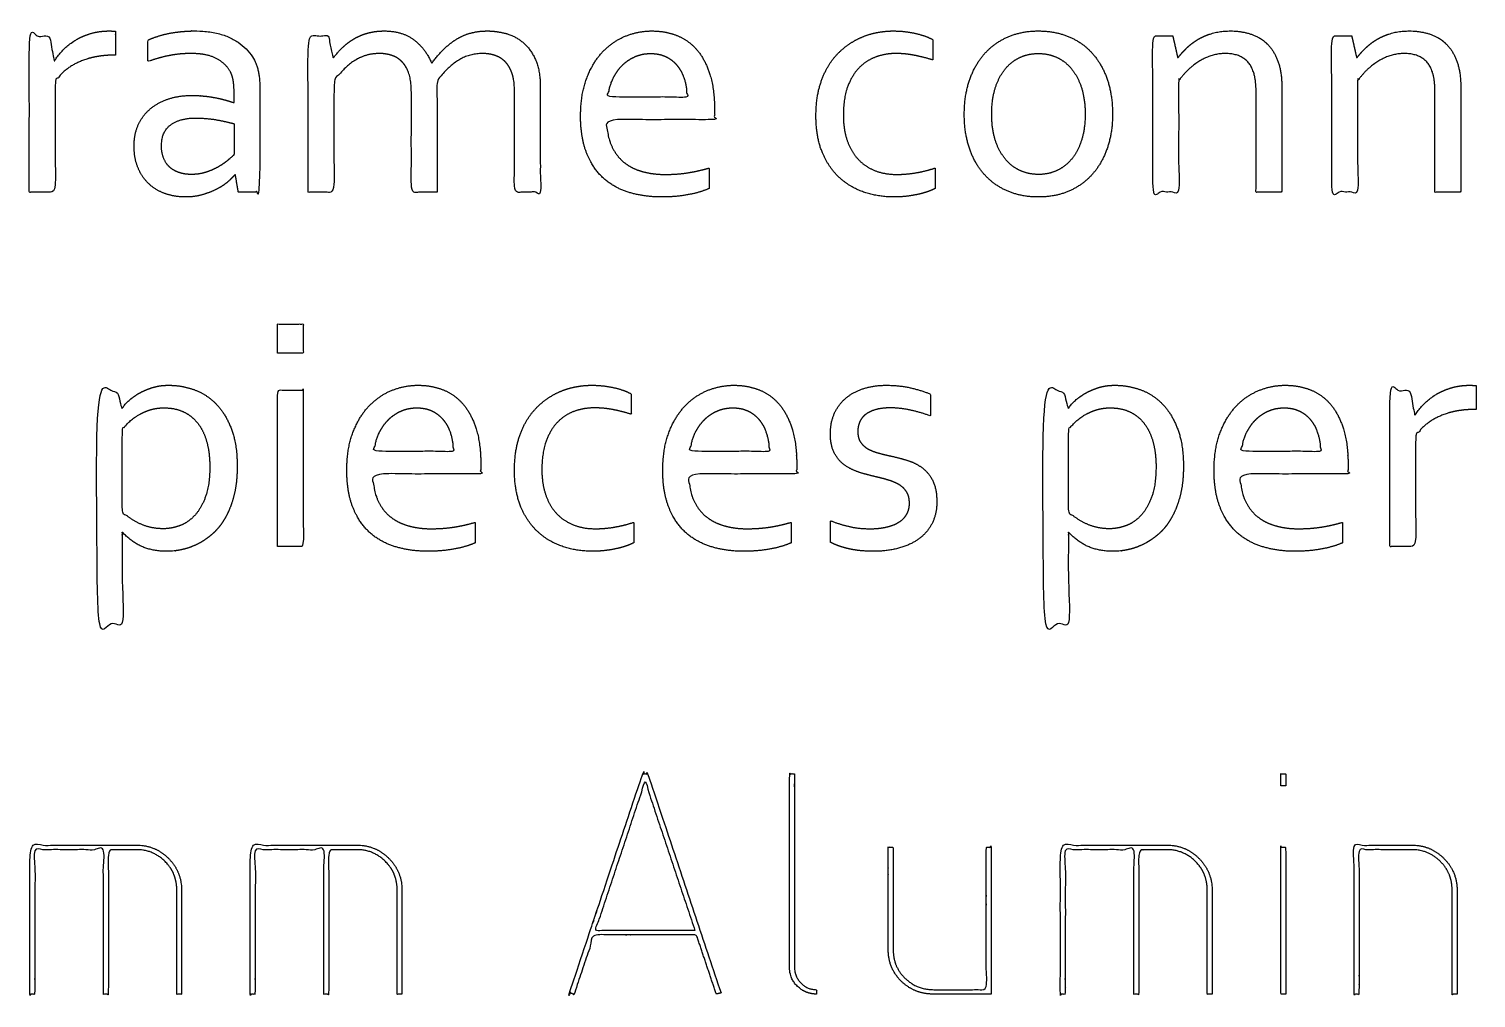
# Model space of a CAD drawing. Header units: millimetres. Extents: x -388 to 1851, y -1222 to 558.
# Drawn here: x 667 to 992.3, y -1015.3 to -797.5 of the extents above; entities that cross this region are included whole.
import ezdxf

# ---------------------------------------------------------------- set-up
doc = ezdxf.new("R2010")
doc.units = ezdxf.units.MM
doc.header["$MEASUREMENT"] = 0
doc.layers.add('LAYER 01', color=1, linetype='Continuous')

msp = doc.modelspace()

# ---------------------------------------------------------------- linework, layer by layer
at = {"layer": 'LAYER 01'}
for points, knots in [([(686.49, -803.37, 7.09), (686.49, -800.69, 7.09), (686.49, -798.01, 7.09), (686.2, -797.97, 7.09), (685.81, -797.95, 7.09), (685.42, -797.93, 7.09), (685.05, -797.93, 7.09), (683, -797.93, 7.09), (681.14, -798.44, 7.09), (679.28, -798.96, 7.09), (677.72, -799.87, 7.09), (676.16, -800.77, 7.09), (674.92, -801.99, 7.09), (673.67, -803.2, 7.09), (672.82, -804.61, 7.09), (672.77, -804.61, 7.09), (672.71, -804.61, 7.09), (672.15, -801.81, 7.09), (671.59, -799.02, 7.09), (669.35, -799.02, 7.09), (667.1, -799.02, 7.09), (667.1, -816.59, 7.09), (667.1, -834.16, 7.09), (670, -834.16, 7.09), (672.9, -834.16, 7.09), (672.9, -821.79, 7.09), (672.9, -809.42, 7.09), (673.83, -807.89, 7.09), (675.22, -806.77, 7.09), (676.61, -805.65, 7.09), (678.34, -804.88, 7.09), (680.07, -804.11, 7.09), (682.04, -803.74, 7.09), (684.01, -803.37, 7.09), (686.05, -803.37, 7.09), (686.27, -803.37, 7.09), (686.49, -803.37, 7.09)], [-18, -18, -18, -17, -17, -16, -16, -15, -15, -14, -14, -13, -13, -12, -12, -11, -11, -10, -10, -9, -9, -8, -8, -7, -7, -6, -6, -5, -5, -4, -4, -3, -3, -2, -2, -1, -1, 0, 0, 0]), ([(713.43, -830.26, 7.09), (713.75, -832.21, 7.09), (714.07, -834.16, 7.09), (716.49, -834.16, 7.09), (718.91, -834.16, 7.09), (718.91, -822.38, 7.09), (718.91, -810.6, 7.09), (718.91, -808.89, 7.09), (718.67, -807.46, 7.09), (718.43, -806.03, 7.09), (717.87, -804.84, 7.09), (716.37, -801.72, 7.09), (712.96, -799.83, 7.09), (709.55, -797.93, 7.09), (704.2, -797.93, 7.09), (702.71, -797.93, 7.09), (701.22, -798.08, 7.09), (699.74, -798.23, 7.09), (698.4, -798.5, 7.09), (697.07, -798.78, 7.09), (695.86, -799.17, 7.09), (694.65, -799.56, 7.09), (693.76, -800, 7.09), (693.76, -802.41, 7.09), (693.76, -804.82, 7.09), (696.1, -803.96, 7.09), (698.46, -803.48, 7.09), (700.81, -803, 7.09), (703.49, -803, 7.09), (707.1, -803, 7.09), (709.22, -804.16, 7.09), (711.33, -805.32, 7.09), (712.29, -807.09, 7.09), (712.74, -807.94, 7.09), (712.93, -809.04, 7.09), (713.12, -810.14, 7.09), (713.12, -811.58, 7.09), (713.12, -812.8, 7.09), (713.12, -814.03, 7.09), (713.04, -814.03, 7.09), (712.97, -814.03, 7.09), (711.14, -813.36, 7.09), (708.79, -812.91, 7.09), (706.45, -812.46, 7.09), (703.69, -812.42, 7.09), (700.79, -812.42, 7.09), (698.38, -813.21, 7.09), (695.98, -814, 7.09), (694.27, -815.46, 7.09), (692.55, -816.92, 7.09), (691.6, -819.02, 7.09), (690.65, -821.12, 7.09), (690.65, -823.78, 7.09), (690.65, -826.48, 7.09), (691.51, -828.62, 7.09), (692.37, -830.76, 7.09), (693.92, -832.24, 7.09), (695.46, -833.72, 7.09), (697.61, -834.48, 7.09), (699.75, -835.25, 7.09), (702.32, -835.25, 7.09), (704.22, -835.25, 7.09), (705.9, -834.77, 7.09), (707.58, -834.29, 7.09), (708.99, -833.6, 7.09), (710.41, -832.9, 7.09), (711.49, -832.03, 7.09), (712.57, -831.15, 7.09), (713.29, -830.26, 7.09), (713.36, -830.26, 7.09), (713.43, -830.26, 7.09)], [-35, -35, -35, -34, -34, -33, -33, -32, -32, -31, -31, -30, -30, -29, -29, -28, -28, -27, -27, -26, -26, -25, -25, -24, -24, -23, -23, -22, -22, -21, -21, -20, -20, -19, -19, -18, -18, -17, -17, -16, -16, -15, -15, -14, -14, -13, -13, -12, -12, -11, -11, -10, -10, -9, -9, -8, -8, -7, -7, -6, -6, -5, -5, -4, -4, -3, -3, -2, -2, -1, -1, 0, 0, 0]), ([(758.77, -834.16, 7.09), (758.77, -821.68, 7.09), (758.77, -809.19, 7.09), (760.78, -806.3, 7.09), (763.33, -804.65, 7.09), (765.88, -803, 7.09), (768.97, -803, 7.09), (770.61, -803, 7.09), (771.93, -803.49, 7.09), (773.26, -803.97, 7.09), (774.2, -805, 7.09), (775.15, -806.04, 7.09), (775.66, -807.65, 7.09), (776.16, -809.26, 7.09), (776.16, -811.55, 7.09), (776.16, -822.86, 7.09), (776.16, -834.16, 7.09), (779.06, -834.16, 7.09), (781.96, -834.16, 7.09), (781.96, -822.35, 7.09), (781.96, -810.53, 7.09), (781.96, -806.67, 7.09), (780.8, -804.21, 7.09), (779.64, -801.76, 7.09), (777.89, -800.37, 7.09), (776.13, -798.97, 7.09), (774.04, -798.45, 7.09), (771.95, -797.93, 7.09), (770.08, -797.93, 7.09), (766.05, -797.93, 7.09), (763.03, -799.84, 7.09), (760.01, -801.75, 7.09), (757.65, -805.12, 7.09), (757.58, -805.12, 7.09), (757.51, -805.12, 7.09), (756.08, -801.79, 7.09), (753.47, -799.86, 7.09), (750.85, -797.93, 7.09), (746.9, -797.93, 7.09), (744.91, -797.93, 7.09), (743.23, -798.39, 7.09), (741.55, -798.84, 7.09), (740.15, -799.66, 7.09), (738.75, -800.48, 7.09), (737.61, -801.56, 7.09), (736.47, -802.65, 7.09), (735.5, -803.9, 7.09), (735.44, -803.9, 7.09), (735.39, -803.9, 7.09), (734.83, -801.46, 7.09), (734.27, -799.02, 7.09), (732.02, -799.02, 7.09), (729.78, -799.02, 7.09), (729.78, -816.59, 7.09), (729.78, -834.16, 7.09), (732.68, -834.16, 7.09), (735.58, -834.16, 7.09), (735.58, -821.68, 7.09), (735.58, -809.19, 7.09), (737.6, -806.3, 7.09), (740.13, -804.65, 7.09), (742.67, -803, 7.09), (745.77, -803, 7.09), (747.41, -803, 7.09), (748.74, -803.49, 7.09), (750.06, -803.97, 7.09), (751.01, -805, 7.09), (751.96, -806.04, 7.09), (752.47, -807.65, 7.09), (752.97, -809.26, 7.09), (752.97, -811.55, 7.09), (752.97, -822.86, 7.09), (752.97, -834.16, 7.09), (755.87, -834.16, 7.09), (758.77, -834.16, 7.09)], [-37, -37, -37, -36, -36, -35, -35, -34, -34, -33, -33, -32, -32, -31, -31, -30, -30, -29, -29, -28, -28, -27, -27, -26, -26, -25, -25, -24, -24, -23, -23, -22, -22, -21, -21, -20, -20, -19, -19, -18, -18, -17, -17, -16, -16, -15, -15, -14, -14, -13, -13, -12, -12, -11, -11, -10, -10, -9, -9, -8, -8, -7, -7, -6, -6, -5, -5, -4, -4, -3, -3, -2, -2, -1, -1, 0, 0, 0]), ([(809.95, -830.18, 7.09), (807.21, -830.18, 7.09), (804.83, -829.51, 7.09), (802.45, -828.85, 7.09), (800.68, -827.39, 7.09), (798.92, -825.93, 7.09), (797.9, -823.58, 7.09), (796.87, -821.23, 7.09), (796.87, -817.86, 7.09), (808.98, -817.86, 7.09), (821.09, -817.86, 7.09), (821.13, -816.74, 7.09), (821.13, -816.42, 7.09), (821.13, -816.1, 7.09), (821.13, -815.65, 7.09), (821.13, -810.93, 7.09), (820.03, -807.56, 7.09), (818.94, -804.19, 7.09), (817.05, -802.05, 7.09), (815.16, -799.92, 7.09), (812.59, -798.93, 7.09), (810.01, -797.93, 7.09), (807.05, -797.93, 7.09), (803.91, -797.93, 7.09), (801.01, -799.13, 7.09), (798.12, -800.32, 7.09), (795.9, -802.71, 7.09), (793.68, -805.1, 7.09), (792.35, -808.66, 7.09), (791.01, -812.23, 7.09), (791.01, -817.08, 7.09), (791.01, -822, 7.09), (792.42, -825.49, 7.09), (793.83, -828.98, 7.09), (796.3, -831.15, 7.09), (798.77, -833.31, 7.09), (802.1, -834.28, 7.09), (805.42, -835.25, 7.09), (809.21, -835.25, 7.09), (812.41, -835.25, 7.09), (815.19, -834.73, 7.09), (817.98, -834.21, 7.09), (819.88, -833.33, 7.09), (819.88, -831.03, 7.09), (819.88, -828.73, 7.09), (817.53, -829.43, 7.09), (815.17, -829.8, 7.09), (812.82, -830.18, 7.09), (809.95, -830.18, 7.09)], [-24, -24, -24, -23, -23, -22, -22, -21, -21, -20, -20, -19, -19, -18, -18, -17, -17, -16, -16, -15, -15, -14, -14, -13, -13, -12, -12, -11, -11, -10, -10, -9, -9, -8, -8, -7, -7, -6, -6, -5, -5, -4, -4, -3, -3, -2, -2, -1, -1, 0, 0, 0]), ([(861.25, -797.93, 7.09), (859.32, -797.93, 7.09), (857.28, -798.36, 7.09), (855.24, -798.79, 7.09), (853.32, -799.74, 7.09), (851.41, -800.69, 7.09), (849.7, -802.19, 7.09), (847.98, -803.68, 7.09), (846.69, -805.81, 7.09), (845.4, -807.94, 7.09), (844.65, -810.73, 7.09), (843.91, -813.53, 7.09), (843.91, -817.04, 7.09), (843.91, -821.74, 7.09), (845.32, -825.18, 7.09), (846.73, -828.61, 7.09), (849.14, -830.85, 7.09), (851.56, -833.09, 7.09), (854.73, -834.17, 7.09), (857.91, -835.25, 7.09), (861.47, -835.25, 7.09), (862.85, -835.25, 7.09), (864.23, -835.09, 7.09), (865.6, -834.93, 7.09), (866.83, -834.66, 7.09), (868.05, -834.4, 7.09), (869.07, -834.04, 7.09), (870.1, -833.68, 7.09), (870.72, -833.33, 7.09), (870.72, -831.03, 7.09), (870.72, -828.73, 7.09), (868.65, -829.43, 7.09), (866.45, -829.8, 7.09), (864.26, -830.18, 7.09), (862.11, -830.18, 7.09), (859.14, -830.18, 7.09), (856.87, -829.19, 7.09), (854.6, -828.2, 7.09), (853.1, -826.43, 7.09), (851.6, -824.66, 7.09), (850.83, -822.24, 7.09), (850.07, -819.82, 7.09), (850.07, -816.95, 7.09), (850.07, -813, 7.09), (851.09, -810.33, 7.09), (852.12, -807.66, 7.09), (853.79, -806.04, 7.09), (855.46, -804.42, 7.09), (857.57, -803.71, 7.09), (859.69, -803, 7.09), (861.85, -803, 7.09), (863.89, -803, 7.09), (865.86, -803.37, 7.09), (867.83, -803.73, 7.09), (870.17, -804.45, 7.09), (870.17, -802.17, 7.09), (870.17, -799.88, 7.09), (868.5, -798.96, 7.09), (866.16, -798.45, 7.09), (863.82, -797.93, 7.09), (861.25, -797.93, 7.09)], [-30, -30, -30, -29, -29, -28, -28, -27, -27, -26, -26, -25, -25, -24, -24, -23, -23, -22, -22, -21, -21, -20, -20, -19, -19, -18, -18, -17, -17, -16, -16, -15, -15, -14, -14, -13, -13, -12, -12, -11, -11, -10, -10, -9, -9, -8, -8, -7, -7, -6, -6, -5, -5, -4, -4, -3, -3, -2, -2, -1, -1, 0, 0, 0]), ([(910.58, -816.63, 7.09), (910.58, -812.41, 7.09), (909.43, -808.98, 7.09), (908.29, -805.55, 7.09), (906.14, -803.08, 7.09), (904, -800.62, 7.09), (900.9, -799.28, 7.09), (897.79, -797.93, 7.09), (893.91, -797.93, 7.09), (890.11, -797.93, 7.09), (887.02, -799.28, 7.09), (883.94, -800.62, 7.09), (881.78, -803.08, 7.09), (879.61, -805.55, 7.09), (878.43, -808.98, 7.09), (877.25, -812.41, 7.09), (877.25, -816.63, 7.09), (877.25, -820.81, 7.09), (878.39, -824.24, 7.09), (879.54, -827.68, 7.09), (881.7, -830.12, 7.09), (883.86, -832.56, 7.09), (886.95, -833.91, 7.09), (890.04, -835.25, 7.09), (893.95, -835.25, 7.09), (897.76, -835.25, 7.09), (900.82, -833.91, 7.09), (903.89, -832.56, 7.09), (906.05, -830.12, 7.09), (908.21, -827.68, 7.09), (909.4, -824.24, 7.09), (910.58, -820.81, 7.09), (910.58, -816.63, 7.09)], [-16, -16, -16, -15, -15, -14, -14, -13, -13, -12, -12, -11, -11, -10, -10, -9, -9, -8, -8, -7, -7, -6, -6, -5, -5, -4, -4, -3, -3, -2, -2, -1, -1, 0, 0, 0]), ([(925.21, -803.9, 7.09), (924.66, -801.46, 7.09), (924.1, -799.02, 7.09), (921.87, -799.02, 7.09), (919.64, -799.02, 7.09), (919.64, -816.59, 7.09), (919.64, -834.16, 7.09), (922.54, -834.16, 7.09), (925.43, -834.16, 7.09), (925.43, -821.68, 7.09), (925.43, -809.19, 7.09), (927.43, -806.3, 7.09), (930.21, -804.65, 7.09), (932.98, -803, 7.09), (935.94, -803, 7.09), (939.31, -803, 7.09), (941.07, -805, 7.09), (942.83, -807, 7.09), (942.83, -811.55, 7.09), (942.83, -822.86, 7.09), (942.83, -834.16, 7.09), (945.72, -834.16, 7.09), (948.62, -834.16, 7.09), (948.62, -822.35, 7.09), (948.62, -810.53, 7.09), (948.62, -807.03, 7.09), (947.71, -804.64, 7.09), (946.8, -802.24, 7.09), (945.24, -800.75, 7.09), (943.68, -799.27, 7.09), (941.56, -798.6, 7.09), (939.45, -797.93, 7.09), (937.03, -797.93, 7.09), (934.99, -797.93, 7.09), (933.26, -798.39, 7.09), (931.53, -798.84, 7.09), (930.08, -799.66, 7.09), (928.63, -800.48, 7.09), (927.46, -801.56, 7.09), (926.29, -802.65, 7.09), (925.32, -803.9, 7.09), (925.27, -803.9, 7.09), (925.21, -803.9, 7.09)], [-21, -21, -21, -20, -20, -19, -19, -18, -18, -17, -17, -16, -16, -15, -15, -14, -14, -13, -13, -12, -12, -11, -11, -10, -10, -9, -9, -8, -8, -7, -7, -6, -6, -5, -5, -4, -4, -3, -3, -2, -2, -1, -1, 0, 0, 0]), ([(965.43, -803.9, 7.09), (964.87, -801.46, 7.09), (964.32, -799.02, 7.09), (962.09, -799.02, 7.09), (959.85, -799.02, 7.09), (959.85, -816.59, 7.09), (959.85, -834.16, 7.09), (962.75, -834.16, 7.09), (965.65, -834.16, 7.09), (965.65, -821.68, 7.09), (965.65, -809.19, 7.09), (967.65, -806.3, 7.09), (970.42, -804.65, 7.09), (973.2, -803, 7.09), (976.16, -803, 7.09), (979.53, -803, 7.09), (981.29, -805, 7.09), (983.04, -807, 7.09), (983.04, -811.55, 7.09), (983.04, -822.86, 7.09), (983.04, -834.16, 7.09), (985.94, -834.16, 7.09), (988.84, -834.16, 7.09), (988.84, -822.35, 7.09), (988.84, -810.53, 7.09), (988.84, -807.03, 7.09), (987.93, -804.64, 7.09), (987.02, -802.24, 7.09), (985.46, -800.75, 7.09), (983.9, -799.27, 7.09), (981.78, -798.6, 7.09), (979.66, -797.93, 7.09), (977.25, -797.93, 7.09), (975.2, -797.93, 7.09), (973.48, -798.39, 7.09), (971.75, -798.84, 7.09), (970.3, -799.66, 7.09), (968.85, -800.48, 7.09), (967.68, -801.56, 7.09), (966.51, -802.65, 7.09), (965.54, -803.9, 7.09), (965.49, -803.9, 7.09), (965.43, -803.9, 7.09)], [-21, -21, -21, -20, -20, -19, -19, -18, -18, -17, -17, -16, -16, -15, -15, -14, -14, -13, -13, -12, -12, -11, -11, -10, -10, -9, -9, -8, -8, -7, -7, -6, -6, -5, -5, -4, -4, -3, -3, -2, -2, -1, -1, 0, 0, 0]), ([(806.75, -803, 7.09), (804.79, -803, 7.09), (803.11, -803.78, 7.09), (801.43, -804.55, 7.09), (800.17, -805.87, 7.09), (798.91, -807.2, 7.09), (798.14, -808.98, 7.09), (797.36, -810.77, 7.09), (797.17, -812.79, 7.09), (806.05, -812.79, 7.09), (814.93, -812.79, 7.09), (814.93, -810.73, 7.09), (814.39, -808.94, 7.09), (813.86, -807.16, 7.09), (812.82, -805.83, 7.09), (811.79, -804.51, 7.09), (810.27, -803.76, 7.09), (808.75, -803, 7.09), (806.75, -803, 7.09)], [0, 0, 0, 1, 1, 2, 2, 3, 3, 4, 4, 5, 5, 6, 6, 7, 7, 8, 8, 9, 9, 9]), ([(904.42, -816.63, 7.09), (904.42, -813.38, 7.09), (903.64, -810.85, 7.09), (902.86, -808.32, 7.09), (901.46, -806.57, 7.09), (900.06, -804.82, 7.09), (898.13, -803.91, 7.09), (896.21, -803, 7.09), (893.91, -803, 7.09), (891.62, -803, 7.09), (889.7, -803.91, 7.09), (887.77, -804.82, 7.09), (886.37, -806.57, 7.09), (884.97, -808.32, 7.09), (884.19, -810.85, 7.09), (883.41, -813.38, 7.09), (883.41, -816.63, 7.09), (883.41, -819.84, 7.09), (884.19, -822.37, 7.09), (884.97, -824.9, 7.09), (886.39, -826.63, 7.09), (887.8, -828.37, 7.09), (889.73, -829.27, 7.09), (891.66, -830.18, 7.09), (893.95, -830.18, 7.09), (896.24, -830.18, 7.09), (898.15, -829.27, 7.09), (900.06, -828.37, 7.09), (901.46, -826.63, 7.09), (902.86, -824.9, 7.09), (903.64, -822.37, 7.09), (904.42, -819.84, 7.09), (904.42, -816.63, 7.09)], [0, 0, 0, 1, 1, 2, 2, 3, 3, 4, 4, 5, 5, 6, 6, 7, 7, 8, 8, 9, 9, 10, 10, 11, 11, 12, 12, 13, 13, 14, 14, 15, 15, 16, 16, 16]), ([(713.12, -818.78, 7.09), (711.53, -818.34, 7.09), (709.36, -817.94, 7.09), (707.19, -817.53, 7.09), (704.58, -817.5, 7.09), (700.93, -817.5, 7.09), (698.87, -819.04, 7.09), (696.81, -820.58, 7.09), (696.81, -823.78, 7.09), (696.81, -825.4, 7.09), (697.33, -826.61, 7.09), (697.84, -827.82, 7.09), (698.74, -828.62, 7.09), (699.65, -829.41, 7.09), (700.88, -829.79, 7.09), (702.11, -830.18, 7.09), (703.51, -830.18, 7.09), (705.35, -830.18, 7.09), (706.93, -829.65, 7.09), (708.51, -829.11, 7.09), (709.75, -828.38, 7.09), (710.98, -827.64, 7.09), (711.84, -826.91, 7.09), (712.71, -826.17, 7.09), (713.12, -825.77, 7.09), (713.12, -822.27, 7.09), (713.12, -818.78, 7.09)], [0, 0, 0, 1, 1, 2, 2, 3, 3, 4, 4, 5, 5, 6, 6, 7, 7, 8, 8, 9, 9, 10, 10, 11, 11, 12, 12, 13, 13, 13]), ([(722.89, -870.33, 7.09), (725.79, -870.33, 7.09), (728.68, -870.33, 7.09), (728.68, -867.07, 7.09), (728.68, -863.8, 7.09), (725.79, -863.8, 7.09), (722.89, -863.8, 7.09), (722.89, -867.07, 7.09), (722.89, -870.33, 7.09)], [-4, -4, -4, -3, -3, -2, -2, -1, -1, 0, 0, 0]), ([(713.83, -895.82, 7.09), (713.83, -890.89, 7.09), (712.54, -887.44, 7.09), (711.25, -883.99, 7.09), (709.11, -881.79, 7.09), (706.98, -879.59, 7.09), (704.19, -878.58, 7.09), (701.4, -877.57, 7.09), (698.41, -877.57, 7.09), (696.27, -877.57, 7.09), (694.46, -878.19, 7.09), (692.64, -878.8, 7.09), (691.35, -879.63, 7.09), (690.06, -880.45, 7.09), (689.29, -881.18, 7.09), (688.52, -881.91, 7.09), (688.04, -882.67, 7.09), (687.98, -882.67, 7.09), (687.92, -882.67, 7.09), (687.31, -880.67, 7.09), (686.69, -878.66, 7.09), (684.5, -878.66, 7.09), (682.31, -878.66, 7.09), (682.31, -904.93, 7.09), (682.31, -931.2, 7.09), (685.15, -931.2, 7.09), (688, -931.2, 7.09), (688, -920.94, 7.09), (688, -910.69, 7.09), (688.05, -910.69, 7.09), (688.11, -910.69, 7.09), (690.02, -912.77, 7.09), (692.43, -913.83, 7.09), (694.84, -914.89, 7.09), (698.11, -914.89, 7.09), (699.69, -914.89, 7.09), (701.47, -914.5, 7.09), (703.26, -914.11, 7.09), (704.99, -913.23, 7.09), (706.72, -912.36, 7.09), (708.34, -910.92, 7.09), (709.96, -909.48, 7.09), (711.16, -907.35, 7.09), (712.36, -905.23, 7.09), (713.1, -902.37, 7.09), (713.83, -899.52, 7.09), (713.83, -895.82, 7.09)], [-23, -23, -23, -22, -22, -21, -21, -20, -20, -19, -19, -18, -18, -17, -17, -16, -16, -15, -15, -14, -14, -13, -13, -12, -12, -11, -11, -10, -10, -9, -9, -8, -8, -7, -7, -6, -6, -5, -5, -4, -4, -3, -3, -2, -2, -1, -1, 0, 0, 0]), ([(722.89, -913.8, 7.09), (725.79, -913.8, 7.09), (728.68, -913.8, 7.09), (728.68, -896.23, 7.09), (728.68, -878.66, 7.09), (725.79, -878.66, 7.09), (722.89, -878.66, 7.09), (722.89, -896.23, 7.09), (722.89, -913.8, 7.09)], [-4, -4, -4, -3, -3, -2, -2, -1, -1, 0, 0, 0]), ([(757.4, -909.82, 7.09), (754.66, -909.82, 7.09), (752.28, -909.15, 7.09), (749.9, -908.49, 7.09), (748.14, -907.03, 7.09), (746.37, -905.57, 7.09), (745.35, -903.22, 7.09), (744.33, -900.87, 7.09), (744.33, -897.5, 7.09), (756.43, -897.5, 7.09), (768.54, -897.5, 7.09), (768.58, -896.38, 7.09), (768.58, -896.06, 7.09), (768.58, -895.74, 7.09), (768.58, -895.29, 7.09), (768.58, -890.57, 7.09), (767.49, -887.2, 7.09), (766.39, -883.83, 7.09), (764.5, -881.69, 7.09), (762.61, -879.56, 7.09), (760.04, -878.57, 7.09), (757.47, -877.57, 7.09), (754.51, -877.57, 7.09), (751.36, -877.57, 7.09), (748.47, -878.77, 7.09), (745.58, -879.96, 7.09), (743.36, -882.35, 7.09), (741.13, -884.74, 7.09), (739.8, -888.3, 7.09), (738.47, -891.87, 7.09), (738.47, -896.72, 7.09), (738.47, -901.64, 7.09), (739.88, -905.13, 7.09), (741.29, -908.62, 7.09), (743.76, -910.79, 7.09), (746.22, -912.95, 7.09), (749.55, -913.92, 7.09), (752.88, -914.89, 7.09), (756.66, -914.89, 7.09), (759.86, -914.89, 7.09), (762.65, -914.37, 7.09), (765.43, -913.86, 7.09), (767.33, -912.97, 7.09), (767.33, -910.67, 7.09), (767.33, -908.37, 7.09), (764.98, -909.07, 7.09), (762.63, -909.44, 7.09), (760.27, -909.82, 7.09), (757.4, -909.82, 7.09)], [-24, -24, -24, -23, -23, -22, -22, -21, -21, -20, -20, -19, -19, -18, -18, -17, -17, -16, -16, -15, -15, -14, -14, -13, -13, -12, -12, -11, -11, -10, -10, -9, -9, -8, -8, -7, -7, -6, -6, -5, -5, -4, -4, -3, -3, -2, -2, -1, -1, 0, 0, 0]), ([(793.49, -877.57, 7.09), (791.56, -877.57, 7.09), (789.51, -878, 7.09), (787.47, -878.43, 7.09), (785.56, -879.38, 7.09), (783.64, -880.34, 7.09), (781.93, -881.83, 7.09), (780.22, -883.32, 7.09), (778.93, -885.45, 7.09), (777.63, -887.58, 7.09), (776.89, -890.37, 7.09), (776.15, -893.17, 7.09), (776.15, -896.68, 7.09), (776.15, -901.38, 7.09), (777.56, -904.82, 7.09), (778.96, -908.25, 7.09), (781.38, -910.49, 7.09), (783.79, -912.73, 7.09), (786.97, -913.81, 7.09), (790.14, -914.89, 7.09), (793.71, -914.89, 7.09), (795.09, -914.89, 7.09), (796.46, -914.73, 7.09), (797.84, -914.57, 7.09), (799.06, -914.3, 7.09), (800.29, -914.04, 7.09), (801.31, -913.68, 7.09), (802.33, -913.32, 7.09), (802.96, -912.97, 7.09), (802.96, -910.67, 7.09), (802.96, -908.37, 7.09), (800.88, -909.07, 7.09), (798.69, -909.44, 7.09), (796.5, -909.82, 7.09), (794.34, -909.82, 7.09), (791.37, -909.82, 7.09), (789.1, -908.83, 7.09), (786.84, -907.84, 7.09), (785.33, -906.07, 7.09), (783.83, -904.31, 7.09), (783.07, -901.88, 7.09), (782.31, -899.46, 7.09), (782.31, -896.59, 7.09), (782.31, -892.64, 7.09), (783.33, -889.97, 7.09), (784.35, -887.3, 7.09), (786.02, -885.68, 7.09), (787.69, -884.06, 7.09), (789.81, -883.35, 7.09), (791.93, -882.65, 7.09), (794.08, -882.65, 7.09), (796.13, -882.65, 7.09), (798.09, -883.01, 7.09), (800.06, -883.37, 7.09), (802.41, -884.09, 7.09), (802.41, -881.81, 7.09), (802.41, -879.52, 7.09), (800.74, -878.6, 7.09), (798.39, -878.09, 7.09), (796.05, -877.57, 7.09), (793.49, -877.57, 7.09)], [-30, -30, -30, -29, -29, -28, -28, -27, -27, -26, -26, -25, -25, -24, -24, -23, -23, -22, -22, -21, -21, -20, -20, -19, -19, -18, -18, -17, -17, -16, -16, -15, -15, -14, -14, -13, -13, -12, -12, -11, -11, -10, -10, -9, -9, -8, -8, -7, -7, -6, -6, -5, -5, -4, -4, -3, -3, -2, -2, -1, -1, 0, 0, 0]), ([(828.42, -909.82, 7.09), (825.67, -909.82, 7.09), (823.3, -909.15, 7.09), (820.92, -908.49, 7.09), (819.15, -907.03, 7.09), (817.38, -905.57, 7.09), (816.36, -903.22, 7.09), (815.34, -900.87, 7.09), (815.34, -897.5, 7.09), (827.45, -897.5, 7.09), (839.55, -897.5, 7.09), (839.59, -896.38, 7.09), (839.59, -896.06, 7.09), (839.59, -895.74, 7.09), (839.59, -895.29, 7.09), (839.59, -890.57, 7.09), (838.5, -887.2, 7.09), (837.41, -883.83, 7.09), (835.52, -881.69, 7.09), (833.63, -879.56, 7.09), (831.05, -878.57, 7.09), (828.48, -877.57, 7.09), (825.52, -877.57, 7.09), (822.37, -877.57, 7.09), (819.48, -878.77, 7.09), (816.59, -879.96, 7.09), (814.37, -882.35, 7.09), (812.15, -884.74, 7.09), (810.82, -888.3, 7.09), (809.48, -891.87, 7.09), (809.48, -896.72, 7.09), (809.48, -901.64, 7.09), (810.89, -905.13, 7.09), (812.3, -908.62, 7.09), (814.77, -910.79, 7.09), (817.24, -912.95, 7.09), (820.56, -913.92, 7.09), (823.89, -914.89, 7.09), (827.68, -914.89, 7.09), (830.88, -914.89, 7.09), (833.66, -914.37, 7.09), (836.45, -913.86, 7.09), (838.34, -912.97, 7.09), (838.34, -910.67, 7.09), (838.34, -908.37, 7.09), (836, -909.07, 7.09), (833.64, -909.44, 7.09), (831.28, -909.82, 7.09), (828.42, -909.82, 7.09)], [-24, -24, -24, -23, -23, -22, -22, -21, -21, -20, -20, -19, -19, -18, -18, -17, -17, -16, -16, -15, -15, -14, -14, -13, -13, -12, -12, -11, -11, -10, -10, -9, -9, -8, -8, -7, -7, -6, -6, -5, -5, -4, -4, -3, -3, -2, -2, -1, -1, 0, 0, 0]), ([(853.32, -887.95, 7.09), (853.32, -886.79, 7.09), (853.74, -885.82, 7.09), (854.15, -884.86, 7.09), (855.05, -884.15, 7.09), (855.94, -883.44, 7.09), (857.34, -883.04, 7.09), (858.75, -882.65, 7.09), (860.72, -882.65, 7.09), (863.05, -882.68, 7.09), (865.26, -883.17, 7.09), (867.47, -883.67, 7.09), (869.63, -884.46, 7.09), (869.63, -882, 7.09), (869.63, -879.54, 7.09), (867.58, -878.69, 7.09), (865.08, -878.13, 7.09), (862.57, -877.57, 7.09), (859.64, -877.57, 7.09), (857.12, -877.57, 7.09), (854.85, -878.24, 7.09), (852.59, -878.91, 7.09), (850.88, -880.26, 7.09), (849.17, -881.6, 7.09), (848.17, -883.66, 7.09), (847.16, -885.71, 7.09), (847.16, -888.5, 7.09), (847.16, -891.23, 7.09), (848.12, -892.96, 7.09), (849.08, -894.7, 7.09), (850.64, -895.71, 7.09), (852.19, -896.72, 7.09), (854.09, -897.28, 7.09), (855.98, -897.83, 7.09), (857.83, -898.25, 7.09), (859.24, -898.58, 7.09), (860.52, -898.99, 7.09), (861.81, -899.4, 7.09), (862.79, -900.04, 7.09), (863.76, -900.67, 7.09), (864.34, -901.64, 7.09), (864.92, -902.61, 7.09), (864.92, -904.11, 7.09), (864.92, -905.53, 7.09), (864.29, -906.6, 7.09), (863.66, -907.67, 7.09), (862.49, -908.38, 7.09), (861.33, -909.09, 7.09), (859.71, -909.45, 7.09), (858.1, -909.82, 7.09), (856.1, -909.82, 7.09), (853.55, -909.82, 7.09), (851.43, -909.33, 7.09), (849.31, -908.85, 7.09), (847.16, -908.01, 7.09), (847.16, -910.44, 7.09), (847.16, -912.87, 7.09), (847.72, -913.17, 7.09), (848.57, -913.51, 7.09), (849.42, -913.84, 7.09), (850.61, -914.16, 7.09), (851.81, -914.48, 7.09), (853.38, -914.69, 7.09), (854.95, -914.89, 7.09), (856.87, -914.89, 7.09), (860, -914.89, 7.09), (862.62, -914.16, 7.09), (865.25, -913.44, 7.09), (867.13, -912.04, 7.09), (869.01, -910.63, 7.09), (870.04, -908.57, 7.09), (871.08, -906.5, 7.09), (871.08, -903.81, 7.09), (871.08, -900.86, 7.09), (870.16, -899.01, 7.09), (869.24, -897.17, 7.09), (867.75, -896.09, 7.09), (866.25, -895, 7.09), (864.49, -894.46, 7.09), (862.72, -893.92, 7.09), (860.74, -893.47, 7.09), (859.3, -893.18, 7.09), (857.95, -892.8, 7.09), (856.6, -892.43, 7.09), (855.57, -891.85, 7.09), (854.55, -891.27, 7.09), (853.93, -890.34, 7.09), (853.32, -889.4, 7.09), (853.32, -887.95, 7.09)], [-44, -44, -44, -43, -43, -42, -42, -41, -41, -40, -40, -39, -39, -38, -38, -37, -37, -36, -36, -35, -35, -34, -34, -33, -33, -32, -32, -31, -31, -30, -30, -29, -29, -28, -28, -27, -27, -26, -26, -25, -25, -24, -24, -23, -23, -22, -22, -21, -21, -20, -20, -19, -19, -18, -18, -17, -17, -16, -16, -15, -15, -14, -14, -13, -13, -12, -12, -11, -11, -10, -10, -9, -9, -8, -8, -7, -7, -6, -6, -5, -5, -4, -4, -3, -3, -2, -2, -1, -1, 0, 0, 0]), ([(926.51, -895.82, 7.09), (926.51, -890.89, 7.09), (925.22, -887.44, 7.09), (923.93, -883.99, 7.09), (921.8, -881.79, 7.09), (919.66, -879.59, 7.09), (916.87, -878.58, 7.09), (914.08, -877.57, 7.09), (911.09, -877.57, 7.09), (908.96, -877.57, 7.09), (907.14, -878.19, 7.09), (905.32, -878.8, 7.09), (904.03, -879.63, 7.09), (902.74, -880.45, 7.09), (901.97, -881.18, 7.09), (901.21, -881.91, 7.09), (900.72, -882.67, 7.09), (900.66, -882.67, 7.09), (900.61, -882.67, 7.09), (899.99, -880.67, 7.09), (899.37, -878.66, 7.09), (897.18, -878.66, 7.09), (894.99, -878.66, 7.09), (894.99, -904.93, 7.09), (894.99, -931.2, 7.09), (897.83, -931.2, 7.09), (900.68, -931.2, 7.09), (900.68, -920.94, 7.09), (900.68, -910.69, 7.09), (900.73, -910.69, 7.09), (900.79, -910.69, 7.09), (902.71, -912.77, 7.09), (905.11, -913.83, 7.09), (907.52, -914.89, 7.09), (910.79, -914.89, 7.09), (912.37, -914.89, 7.09), (914.16, -914.5, 7.09), (915.94, -914.11, 7.09), (917.67, -913.23, 7.09), (919.4, -912.36, 7.09), (921.02, -910.92, 7.09), (922.64, -909.48, 7.09), (923.84, -907.35, 7.09), (925.04, -905.23, 7.09), (925.78, -902.37, 7.09), (926.51, -899.52, 7.09), (926.51, -895.82, 7.09)], [-23, -23, -23, -22, -22, -21, -21, -20, -20, -19, -19, -18, -18, -17, -17, -16, -16, -15, -15, -14, -14, -13, -13, -12, -12, -11, -11, -10, -10, -9, -9, -8, -8, -7, -7, -6, -6, -5, -5, -4, -4, -3, -3, -2, -2, -1, -1, 0, 0, 0]), ([(952.33, -909.82, 7.09), (949.59, -909.82, 7.09), (947.21, -909.15, 7.09), (944.83, -908.49, 7.09), (943.06, -907.03, 7.09), (941.3, -905.57, 7.09), (940.28, -903.22, 7.09), (939.25, -900.87, 7.09), (939.25, -897.5, 7.09), (951.36, -897.5, 7.09), (963.47, -897.5, 7.09), (963.51, -896.38, 7.09), (963.51, -896.06, 7.09), (963.51, -895.74, 7.09), (963.51, -895.29, 7.09), (963.51, -890.57, 7.09), (962.41, -887.2, 7.09), (961.32, -883.83, 7.09), (959.43, -881.69, 7.09), (957.54, -879.56, 7.09), (954.97, -878.57, 7.09), (952.39, -877.57, 7.09), (949.43, -877.57, 7.09), (946.29, -877.57, 7.09), (943.4, -878.77, 7.09), (940.51, -879.96, 7.09), (938.28, -882.35, 7.09), (936.06, -884.74, 7.09), (934.73, -888.3, 7.09), (933.39, -891.87, 7.09), (933.39, -896.72, 7.09), (933.39, -901.64, 7.09), (934.8, -905.13, 7.09), (936.21, -908.62, 7.09), (938.68, -910.79, 7.09), (941.15, -912.95, 7.09), (944.48, -913.92, 7.09), (947.8, -914.89, 7.09), (951.59, -914.89, 7.09), (954.79, -914.89, 7.09), (957.57, -914.37, 7.09), (960.36, -913.86, 7.09), (962.26, -912.97, 7.09), (962.26, -910.67, 7.09), (962.26, -908.37, 7.09), (959.91, -909.07, 7.09), (957.55, -909.44, 7.09), (955.2, -909.82, 7.09), (952.33, -909.82, 7.09)], [-24, -24, -24, -23, -23, -22, -22, -21, -21, -20, -20, -19, -19, -18, -18, -17, -17, -16, -16, -15, -15, -14, -14, -13, -13, -12, -12, -11, -11, -10, -10, -9, -9, -8, -8, -7, -7, -6, -6, -5, -5, -4, -4, -3, -3, -2, -2, -1, -1, 0, 0, 0]), ([(992.28, -883.01, 7.09), (992.28, -880.33, 7.09), (992.28, -877.65, 7.09), (991.98, -877.61, 7.09), (991.59, -877.59, 7.09), (991.2, -877.57, 7.09), (990.83, -877.57, 7.09), (988.79, -877.57, 7.09), (986.93, -878.09, 7.09), (985.07, -878.6, 7.09), (983.51, -879.51, 7.09), (981.95, -880.41, 7.09), (980.71, -881.63, 7.09), (979.46, -882.84, 7.09), (978.61, -884.25, 7.09), (978.55, -884.25, 7.09), (978.5, -884.25, 7.09), (977.94, -881.45, 7.09), (977.38, -878.66, 7.09), (975.13, -878.66, 7.09), (972.89, -878.66, 7.09), (972.89, -896.23, 7.09), (972.89, -913.8, 7.09), (975.79, -913.8, 7.09), (978.68, -913.8, 7.09), (978.68, -901.43, 7.09), (978.68, -889.07, 7.09), (979.61, -887.53, 7.09), (981.01, -886.41, 7.09), (982.4, -885.29, 7.09), (984.13, -884.52, 7.09), (985.85, -883.75, 7.09), (987.82, -883.38, 7.09), (989.79, -883.01, 7.09), (991.84, -883.01, 7.09), (992.06, -883.01, 7.09), (992.28, -883.01, 7.09)], [-18, -18, -18, -17, -17, -16, -16, -15, -15, -14, -14, -13, -13, -12, -12, -11, -11, -10, -10, -9, -9, -8, -8, -7, -7, -6, -6, -5, -5, -4, -4, -3, -3, -2, -2, -1, -1, 0, 0, 0]), ([(707.67, -895.88, 7.09), (707.67, -892.81, 7.09), (707.01, -890.37, 7.09), (706.36, -887.93, 7.09), (705.05, -886.21, 7.09), (703.74, -884.5, 7.09), (701.83, -883.57, 7.09), (699.91, -882.65, 7.09), (697.4, -882.65, 7.09), (695.61, -882.65, 7.09), (694.13, -883.13, 7.09), (692.65, -883.62, 7.09), (691.45, -884.37, 7.09), (690.25, -885.11, 7.09), (689.38, -885.97, 7.09), (688.52, -886.83, 7.09), (688, -887.5, 7.09), (688, -896.74, 7.09), (688, -905.98, 7.09), (689.83, -907.75, 7.09), (692.18, -908.79, 7.09), (694.52, -909.82, 7.09), (697.21, -909.82, 7.09), (698.87, -909.82, 7.09), (700.7, -909.21, 7.09), (702.54, -908.6, 7.09), (704.09, -907.03, 7.09), (705.65, -905.45, 7.09), (706.66, -902.76, 7.09), (707.67, -900.06, 7.09), (707.67, -895.88, 7.09)], [0, 0, 0, 1, 1, 2, 2, 3, 3, 4, 4, 5, 5, 6, 6, 7, 7, 8, 8, 9, 9, 10, 10, 11, 11, 12, 12, 13, 13, 14, 14, 15, 15, 15]), ([(754.21, -882.65, 7.09), (752.25, -882.65, 7.09), (750.56, -883.42, 7.09), (748.88, -884.19, 7.09), (747.62, -885.52, 7.09), (746.36, -886.84, 7.09), (745.59, -888.62, 7.09), (744.81, -890.41, 7.09), (744.63, -892.43, 7.09), (753.5, -892.43, 7.09), (762.38, -892.43, 7.09), (762.38, -890.37, 7.09), (761.85, -888.58, 7.09), (761.31, -886.8, 7.09), (760.27, -885.48, 7.09), (759.24, -884.15, 7.09), (757.72, -883.4, 7.09), (756.2, -882.65, 7.09), (754.21, -882.65, 7.09)], [0, 0, 0, 1, 1, 2, 2, 3, 3, 4, 4, 5, 5, 6, 6, 7, 7, 8, 8, 9, 9, 9]), ([(825.22, -882.65, 7.09), (823.26, -882.65, 7.09), (821.58, -883.42, 7.09), (819.89, -884.19, 7.09), (818.64, -885.52, 7.09), (817.38, -886.84, 7.09), (816.6, -888.62, 7.09), (815.83, -890.41, 7.09), (815.64, -892.43, 7.09), (824.52, -892.43, 7.09), (833.39, -892.43, 7.09), (833.39, -890.37, 7.09), (832.86, -888.58, 7.09), (832.32, -886.8, 7.09), (831.29, -885.48, 7.09), (830.25, -884.15, 7.09), (828.74, -883.4, 7.09), (827.22, -882.65, 7.09), (825.22, -882.65, 7.09)], [0, 0, 0, 1, 1, 2, 2, 3, 3, 4, 4, 5, 5, 6, 6, 7, 7, 8, 8, 9, 9, 9]), ([(920.35, -895.88, 7.09), (920.35, -892.81, 7.09), (919.69, -890.37, 7.09), (919.04, -887.93, 7.09), (917.73, -886.21, 7.09), (916.42, -884.5, 7.09), (914.51, -883.57, 7.09), (912.6, -882.65, 7.09), (910.08, -882.65, 7.09), (908.29, -882.65, 7.09), (906.81, -883.13, 7.09), (905.33, -883.62, 7.09), (904.13, -884.37, 7.09), (902.93, -885.11, 7.09), (902.07, -885.97, 7.09), (901.21, -886.83, 7.09), (900.68, -887.5, 7.09), (900.68, -896.74, 7.09), (900.68, -905.98, 7.09), (902.51, -907.75, 7.09), (904.86, -908.79, 7.09), (907.2, -909.82, 7.09), (909.9, -909.82, 7.09), (911.55, -909.82, 7.09), (913.38, -909.21, 7.09), (915.22, -908.6, 7.09), (916.77, -907.03, 7.09), (918.33, -905.45, 7.09), (919.34, -902.76, 7.09), (920.35, -900.06, 7.09), (920.35, -895.88, 7.09)], [0, 0, 0, 1, 1, 2, 2, 3, 3, 4, 4, 5, 5, 6, 6, 7, 7, 8, 8, 9, 9, 10, 10, 11, 11, 12, 12, 13, 13, 14, 14, 15, 15, 15]), ([(949.13, -882.65, 7.09), (947.17, -882.65, 7.09), (945.49, -883.42, 7.09), (943.81, -884.19, 7.09), (942.55, -885.52, 7.09), (941.29, -886.84, 7.09), (940.52, -888.62, 7.09), (939.74, -890.41, 7.09), (939.55, -892.43, 7.09), (948.43, -892.43, 7.09), (957.31, -892.43, 7.09), (957.31, -890.37, 7.09), (956.77, -888.58, 7.09), (956.24, -886.8, 7.09), (955.2, -885.48, 7.09), (954.17, -884.15, 7.09), (952.65, -883.4, 7.09), (951.13, -882.65, 7.09), (949.13, -882.65, 7.09)], [0, 0, 0, 1, 1, 2, 2, 3, 3, 4, 4, 5, 5, 6, 6, 7, 7, 8, 8, 9, 9, 9]), ([(822.57, -1014.16, 7.09), (814.34, -989.53, 7.09), (806.11, -964.89, 7.09), (805.54, -964.89, 7.09), (804.96, -964.89, 7.09), (796.73, -989.53, 7.09), (788.5, -1014.16, 7.09), (789.03, -1014.29, 7.09), (789.55, -1014.42, 7.09), (791.79, -1007.76, 7.09), (794.02, -1001.1, 7.09), (805.54, -1001.1, 7.09), (817.05, -1001.1, 7.09), (819.28, -1007.76, 7.09), (821.52, -1014.42, 7.09), (822.04, -1014.29, 7.09), (822.57, -1014.16, 7.09)], [-8, -8, -8, -7, -7, -6, -6, -5, -5, -4, -4, -3, -3, -2, -2, -1, -1, 0, 0, 0]), ([(844.07, -1014.42, 7.09), (844.07, -1013.92, 7.09), (844.07, -1013.43, 7.09), (842.03, -1013.43, 7.09), (840.57, -1011.98, 7.09), (839.11, -1010.5, 7.09), (839.11, -1008.47, 7.09), (839.11, -986.68, 7.09), (839.11, -964.89, 7.09), (838.55, -964.89, 7.09), (837.99, -964.89, 7.09), (837.99, -986.68, 7.09), (837.99, -1008.47, 7.09), (837.99, -1010.95, 7.09), (839.75, -1012.68, 7.09), (841.61, -1014.42, 7.09), (844.07, -1014.42, 7.09)], [-8, -8, -8, -7, -7, -6, -6, -5, -5, -4, -4, -3, -3, -2, -2, -1, -1, 0, 0, 0]), ([(949.49, -967.62, 7.09), (949.49, -966.26, 7.09), (949.49, -964.89, 7.09), (948.93, -964.89, 7.09), (948.37, -964.89, 7.09), (948.37, -966.26, 7.09), (948.37, -967.62, 7.09), (948.93, -967.62, 7.09), (949.49, -967.62, 7.09)], [-4, -4, -4, -3, -3, -2, -2, -1, -1, 0, 0, 0]), ([(816.71, -1000.13, 7.09), (811.11, -983.38, 7.09), (805.51, -966.63, 7.09), (799.94, -983.38, 7.09), (794.36, -1000.13, 7.09), (805.54, -1000.13, 7.09), (816.71, -1000.13, 7.09)], [0, 0, 0, 1, 1, 2, 2, 3, 3, 3]), ([(701.34, -1014.42, 7.09), (701.34, -1002.76, 7.09), (701.34, -991.1, 7.09), (701.34, -986.86, 7.09), (698.39, -983.91, 7.09), (695.41, -980.93, 7.09), (691.19, -980.93, 7.09), (679.22, -980.93, 7.09), (667.24, -980.93, 7.09), (667.24, -997.68, 7.09), (667.24, -1014.42, 7.09), (667.8, -1014.42, 7.09), (668.36, -1014.42, 7.09), (668.36, -998.19, 7.09), (668.36, -981.96, 7.09), (676.07, -981.96, 7.09), (683.77, -981.96, 7.09), (683.77, -998.19, 7.09), (683.77, -1014.42, 7.09), (684.33, -1014.42, 7.09), (684.88, -1014.42, 7.09), (684.88, -998.19, 7.09), (684.88, -981.96, 7.09), (688.04, -981.96, 7.09), (691.19, -981.96, 7.09), (694.96, -981.96, 7.09), (697.61, -984.61, 7.09), (700.26, -987.25, 7.09), (700.26, -991.07, 7.09), (700.26, -1002.74, 7.09), (700.26, -1014.42, 7.09), (700.8, -1014.42, 7.09), (701.34, -1014.42, 7.09)], [-16, -16, -16, -15, -15, -14, -14, -13, -13, -12, -12, -11, -11, -10, -10, -9, -9, -8, -8, -7, -7, -6, -6, -5, -5, -4, -4, -3, -3, -2, -2, -1, -1, 0, 0, 0]), ([(750.87, -1014.42, 7.09), (750.87, -1002.76, 7.09), (750.87, -991.1, 7.09), (750.87, -986.86, 7.09), (747.92, -983.91, 7.09), (744.94, -980.93, 7.09), (740.72, -980.93, 7.09), (728.74, -980.93, 7.09), (716.77, -980.93, 7.09), (716.77, -997.68, 7.09), (716.77, -1014.42, 7.09), (717.33, -1014.42, 7.09), (717.89, -1014.42, 7.09), (717.89, -998.19, 7.09), (717.89, -981.96, 7.09), (725.59, -981.96, 7.09), (733.3, -981.96, 7.09), (733.3, -998.19, 7.09), (733.3, -1014.42, 7.09), (733.86, -1014.42, 7.09), (734.41, -1014.42, 7.09), (734.41, -998.19, 7.09), (734.41, -981.96, 7.09), (737.57, -981.96, 7.09), (740.72, -981.96, 7.09), (744.49, -981.96, 7.09), (747.14, -984.61, 7.09), (749.79, -987.25, 7.09), (749.79, -991.07, 7.09), (749.79, -1002.74, 7.09), (749.79, -1014.42, 7.09), (750.33, -1014.42, 7.09), (750.87, -1014.42, 7.09)], [-16, -16, -16, -15, -15, -14, -14, -13, -13, -12, -12, -11, -11, -10, -10, -9, -9, -8, -8, -7, -7, -6, -6, -5, -5, -4, -4, -3, -3, -2, -2, -1, -1, 0, 0, 0]), ([(883.3, -1014.42, 7.09), (883.3, -997.91, 7.09), (883.3, -981.4, 7.09), (882.74, -981.4, 7.09), (882.18, -981.4, 7.09), (882.18, -997.41, 7.09), (882.18, -1013.43, 7.09), (876.26, -1013.43, 7.09), (870.35, -1013.43, 7.09), (866.55, -1013.43, 7.09), (863.89, -1010.82, 7.09), (861.28, -1008.25, 7.09), (861.28, -1004.46, 7.09), (861.28, -992.93, 7.09), (861.28, -981.4, 7.09), (860.72, -981.4, 7.09), (860.16, -981.4, 7.09), (860.16, -992.93, 7.09), (860.16, -1004.46, 7.09), (860.16, -1008.65, 7.09), (863.11, -1011.55, 7.09), (866.06, -1014.42, 7.09), (870.35, -1014.42, 7.09), (876.82, -1014.42, 7.09), (883.3, -1014.42, 7.09)], [-12, -12, -12, -11, -11, -10, -10, -9, -9, -8, -8, -7, -7, -6, -6, -5, -5, -4, -4, -3, -3, -2, -2, -1, -1, 0, 0, 0]), ([(932.95, -1014.42, 7.09), (932.95, -1002.76, 7.09), (932.95, -991.1, 7.09), (932.95, -986.86, 7.09), (930, -983.91, 7.09), (927.01, -980.93, 7.09), (922.8, -980.93, 7.09), (910.82, -980.93, 7.09), (898.84, -980.93, 7.09), (898.84, -997.68, 7.09), (898.84, -1014.42, 7.09), (899.4, -1014.42, 7.09), (899.96, -1014.42, 7.09), (899.96, -998.19, 7.09), (899.96, -981.96, 7.09), (907.67, -981.96, 7.09), (915.37, -981.96, 7.09), (915.37, -998.19, 7.09), (915.37, -1014.42, 7.09), (915.93, -1014.42, 7.09), (916.49, -1014.42, 7.09), (916.49, -998.19, 7.09), (916.49, -981.96, 7.09), (919.64, -981.96, 7.09), (922.8, -981.96, 7.09), (926.56, -981.96, 7.09), (929.21, -984.61, 7.09), (931.86, -987.25, 7.09), (931.86, -991.07, 7.09), (931.86, -1002.74, 7.09), (931.86, -1014.42, 7.09), (932.4, -1014.42, 7.09), (932.95, -1014.42, 7.09)], [-16, -16, -16, -15, -15, -14, -14, -13, -13, -12, -12, -11, -11, -10, -10, -9, -9, -8, -8, -7, -7, -6, -6, -5, -5, -4, -4, -3, -3, -2, -2, -1, -1, 0, 0, 0]), ([(949.49, -1014.42, 7.09), (949.49, -997.91, 7.09), (949.49, -981.4, 7.09), (948.93, -981.4, 7.09), (948.37, -981.4, 7.09), (948.37, -997.91, 7.09), (948.37, -1014.42, 7.09), (948.93, -1014.42, 7.09), (949.49, -1014.42, 7.09)], [-4, -4, -4, -3, -3, -2, -2, -1, -1, 0, 0, 0]), ([(988.02, -1014.42, 7.09), (988.02, -1002.76, 7.09), (988.02, -991.1, 7.09), (988.02, -986.89, 7.09), (985.03, -983.91, 7.09), (982.05, -980.93, 7.09), (977.83, -980.93, 7.09), (971.36, -980.93, 7.09), (964.88, -980.93, 7.09), (964.88, -997.68, 7.09), (964.88, -1014.42, 7.09), (965.44, -1014.42, 7.09), (966, -1014.42, 7.09), (966, -998.19, 7.09), (966, -981.96, 7.09), (971.92, -981.96, 7.09), (977.83, -981.96, 7.09), (981.6, -981.96, 7.09), (984.25, -984.61, 7.09), (986.9, -987.25, 7.09), (986.9, -991.07, 7.09), (986.9, -1002.74, 7.09), (986.9, -1014.42, 7.09), (987.46, -1014.42, 7.09), (988.02, -1014.42, 7.09)], [-12, -12, -12, -11, -11, -10, -10, -9, -9, -8, -8, -7, -7, -6, -6, -5, -5, -4, -4, -3, -3, -2, -2, -1, -1, 0, 0, 0])]:
    msp.add_open_spline(points, degree=2, knots=knots, dxfattribs=at)

doc.saveas('drawing.dxf')
